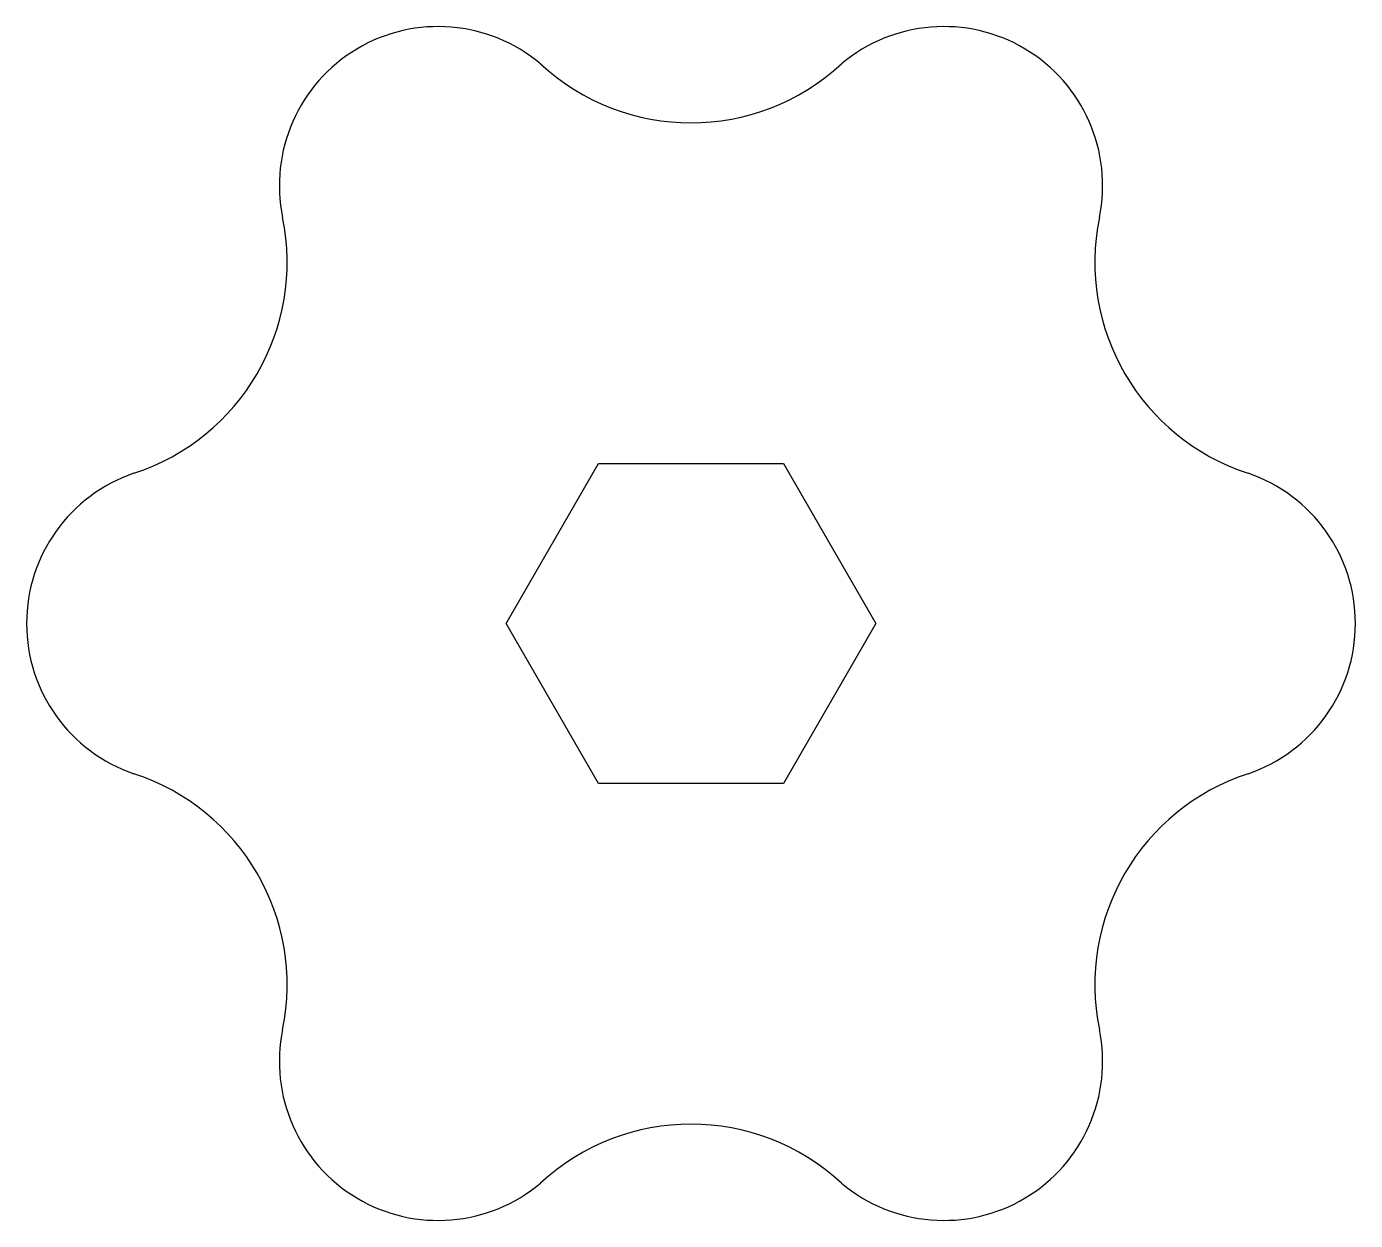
# Model space of a CAD drawing. Extents: x -23 to 23, y -20.7 to 20.7.
import ezdxf

# ---------------------------------------------------------------- set-up
doc = ezdxf.new("R2010")
doc.units = 0
doc.layers.add('Shape2DView003', color=7, linetype='CONTINUOUS')

msp = doc.modelspace()

# ---------------------------------------------------------------- linework, layer by layer
at = {"layer": 'Shape2DView003'}
for p, q in [((-6.4, 0), (-3.2, 5.54256)), ((-3.2, 5.54256), (3.2, 5.54256)), ((3.2, 5.54256), (6.4, 0)), ((-3.2, -5.54256), (-6.4, 0)), ((6.4, 0), (3.2, -5.54256)), ((3.2, -5.54256), (-3.2, -5.54256))]:
    msp.add_line(p, q, dxfattribs=at)
for centre, radius, start, end in [((-8.75, 15.16), 5.5, 49.96, -168.349), ((8.75, 15.16), 5.5, -11.6512, 130.04), ((0, 25), 7.67139, -132.795, -47.2054), ((-21.65, 12.5), 7.67139, -72.0554, 11.6512), ((21.65, 12.5), 7.67139, 168.349, -107.945), ((-17.5, 0), 5.5, 108.954, -108.954), ((17.5, 0), 5.5, -71.0458, 71.0458), ((-21.65, -12.5), 7.67139, -11.6512, 72.0554), ((21.65, -12.5), 7.67139, 107.945, -168.349), ((-8.75, -15.16), 5.5, 168.349, -49.96), ((8.75, -15.16), 5.5, -130.04, 11.6509), ((0, -25), 7.67139, 47.2054, 132.795)]:
    msp.add_arc(centre, radius, start, end, dxfattribs=at)

doc.saveas('drawing.dxf')
